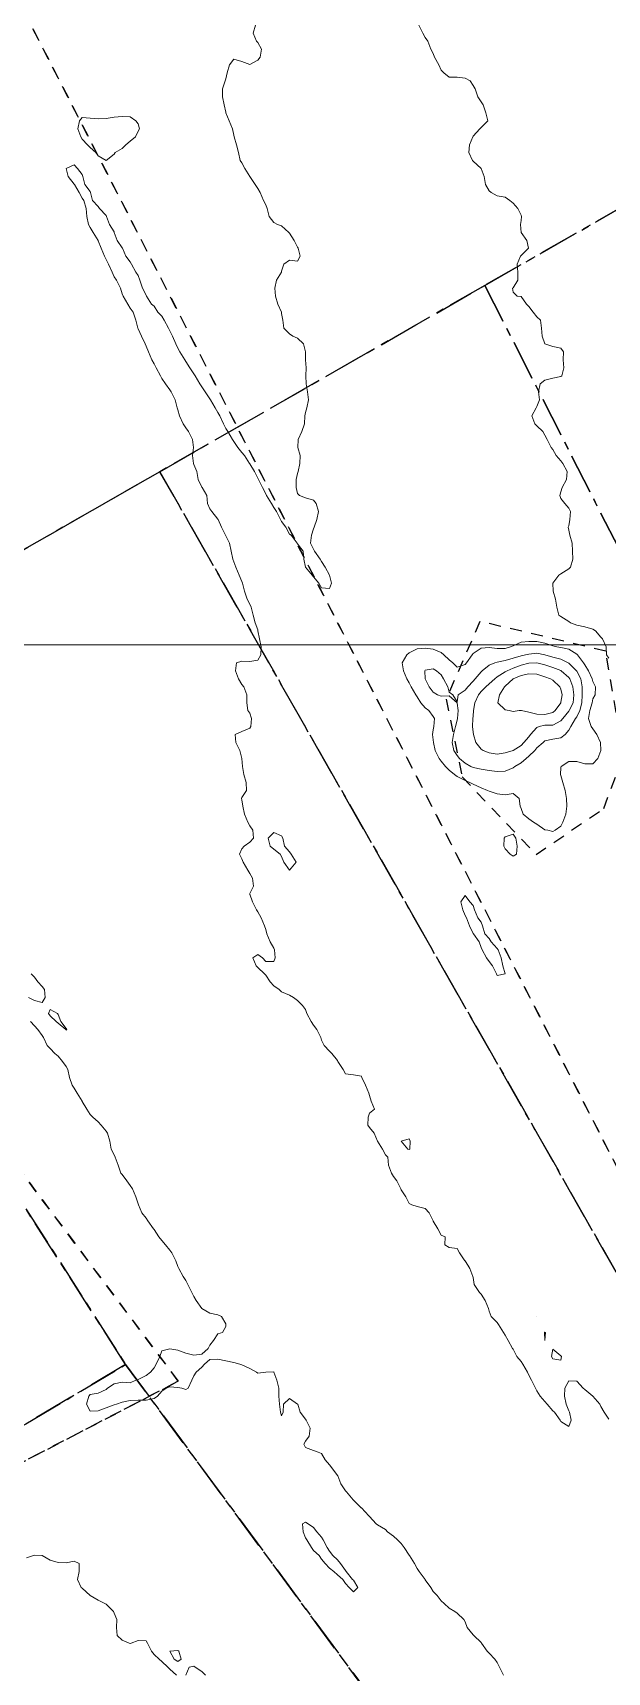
# Model space of a CAD drawing. Header units: centimetres. Extents: x 0 to 642158, y -847 to 649707.
# Drawn here: x 616613.2 to 616649.2, y 620322.9 to 620425.8 of the extents above; entities that cross this region are included whole.
import ezdxf

# ---------------------------------------------------------------- set-up
doc = ezdxf.new("R2010")
doc.units = ezdxf.units.CM
doc.header["$MEASUREMENT"] = 0
doc.linetypes.add('CENTERX2', pattern=[4, 2.5, -0.5, 0.5, -0.5])
doc.linetypes.add('JIS_02_0.7', pattern=[1.35, 0.75, -0.6])
for name, color, linetype, lineweight in [('MEV_grille', 254, 'Continuous', 9), ('WAL_parcellaire agricole', 7, 'JIS_02_0.7', 25), ('WAL_topographie 0.5', 253, 'Continuous', 20)]:
    doc.layers.add(name, color=color, linetype=linetype, lineweight=lineweight)
doc.layers.add('SPW_parcellaire cadastral', color=7, linetype='CENTERX2', lineweight=25, true_color=0xff0542)

# ---------------------------------------------------------------- blocks, each defined once
blk = doc.blocks.new('*U114')
at = {"layer": 'MEV_grille', "transparency": 33554687}
blk.add_lwpolyline([(-1338.46, 0), (1338.46, 0)], dxfattribs=at)
blk = doc.blocks.new('*U115')
at = {"layer": 'MEV_grille', "color": 0, "linetype": 'ByBlock', "lineweight": -2, "transparency": 16777216}
blk.add_blockref('*U114', (0, -2000), dxfattribs=at)

msp = doc.modelspace()

# ---------------------------------------------------------------- linework, layer by layer
at = {"layer": 'SPW_parcellaire cadastral'}
for points in [[(616664.57, 620423.14), (616641.48, 620409.92), (616621.12, 620398.24), (616593.32, 620382.32), (616566.3, 620413.91), (616612.71, 620468.79), (616632.78, 620486.17), (616640.6, 620470.67), (616658.83, 620434.53), (616664.57, 620423.14)], [(616664.57, 620423.14), (616683.17, 620386.89), (616720.28, 620308.47), (616699.35, 620297.39), (616698.89, 620297.15), (616641.48, 620409.92), (616664.57, 620423.14)], [(616618.97, 620342.24), (616502.84, 620272.87), (616428.61, 620341.55), (616456.85, 620360.35), (616514.76, 620387.31), (616543.02, 620399.5), (616566.3, 620413.91), (616593.32, 620382.32), (616618.97, 620342.24)], [(616683.37, 620288.93), (616621.12, 620398.24), (616641.48, 620409.92), (616698.89, 620297.15), (616683.37, 620288.93)], [(616683.37, 620288.93), (616678.64, 620286.43), (616665.28, 620279.36), (616618.97, 620342.24), (616593.32, 620382.32), (616621.12, 620398.24), (616683.37, 620288.93)], [(616698.89, 620166.91), (616615, 620123.66), (616602.71, 620145.84), (616594.3, 620161.01), (616586.01, 620175.98), (616569.48, 620205.81), (616568.38, 620206.91), (616520.02, 620255.59), (616502.84, 620272.87), (616618.97, 620342.24), (616665.28, 620279.36), (616651.27, 620271.95), (616698.89, 620166.91)]]:
    msp.add_lwpolyline(points, dxfattribs=at)
at = {"layer": 'WAL_parcellaire agricole'}
for points in [[(616651.69, 620350.86), (616600.26, 620451.18), (616608.43, 620461.85), (616622.17, 620477.1), (616635.17, 620488.35), (616660.42, 620508.86), (616671.42, 620493.61), (616629.92, 620464.1), (616654.18, 620430.61), (616694.92, 620460.11), (616705.43, 620453.86), (616716.18, 620445.86), (616716.18, 620413.11), (616721.93, 620412.61), (616721.93, 620425.86), (616769.17, 620460.62), (616773.17, 620458.87), (616777.17, 620462.37), (616772.55, 620470.87), (616795.67, 620482.87), (616810.3, 620459.62)], [(616600.26, 620451.18), (616651.69, 620350.86), (616668.69, 620318.86), (616740.96, 620187.28), (616814.97, 620053.63), (616700.98, 619971.12), (616651.47, 620062.36), (616618.97, 620119.85), (616577.3, 620085.18), (616521.81, 620039.43), (616499.25, 620069.84), (616492.24, 620078.82), (616529.97, 620108.84), (616595.29, 620161.18), (616569.62, 620208.85), (616514.46, 620165.76), (616479.29, 620211.59), (616523.2, 620254.51), (616504.7, 620275.42), (616588.94, 620323.85), (616622.27, 620341.19), (616567.6, 620414.18), (616573.6, 620419.85), (616600.26, 620451.18)], [(616272.57, 620126.31), (616223.3, 620180.14), (616247.29, 620198.81), (616267.71, 620213.69), (616317.2, 620250.07), (616364.95, 620286.49), (616405.78, 620322.33), (616415.27, 620330.67), (616436.82, 620347.71), (616458.19, 620360.96), (616469.27, 620367), (616477.94, 620370.21), (616500.44, 620379.51), (616517.93, 620388.51), (616548.43, 620403.18), (616563.6, 620411.85), (616567.6, 620414.18), (616622.27, 620341.19), (616588.94, 620323.85), (616504.7, 620275.42), (616500.95, 620272.84), (616517.78, 620253.84), (616502.42, 620238.67)], [(616641.18, 620388.85), (616639.06, 620383.98), (616640.06, 620379.1), (616644.69, 620374.23), (616648.94, 620377.11), (616650.18, 620380.48), (616649.06, 620386.98), (616641.18, 620388.85)]]:
    msp.add_lwpolyline(points, dxfattribs=at)
at = {"layer": 'WAL_topographie 0.5'}
for points in [[(616627.12, 620426.25), (616626.96, 620425.75), (616627.18, 620425.25), (616627.25, 620425.16), (616627.48, 620424.75), (616627.4, 620424.25), (616627.25, 620424.05), (616626.75, 620423.79), (616626.25, 620423.96), (616625.75, 620424.11), (616625.48, 620423.75), (616625.33, 620423.25), (616625.25, 620422.89), (616625.2, 620422.75), (616625.04, 620422.25), (616625.04, 620421.75), (616625.15, 620421.25), (616625.25, 620420.8), (616625.26, 620420.75), (616625.47, 620420.25), (616625.66, 620419.75), (616625.75, 620419.35), (616625.77, 620419.25), (616625.92, 620418.75), (616626.04, 620418.25), (616626.16, 620417.75), (616626.25, 620417.61), (616626.44, 620417.25), (616626.75, 620416.75), (616626.75, 620416.75), (616627.1, 620416.25), (616627.25, 620416), (616627.4, 620415.75), (616627.62, 620415.25), (616627.75, 620414.97), (616627.85, 620414.75), (616627.96, 620414.25), (616628.25, 620413.88), (616628.49, 620413.75), (616628.75, 620413.66), (616629.21, 620413.25), (616629.25, 620413.2), (616629.54, 620412.75), (616629.75, 620412.33), (616629.78, 620412.25), (616629.91, 620411.75), (616629.75, 620411.45), (616629.25, 620411.51), (616628.89, 620411.25), (616628.75, 620410.82), (616628.74, 620410.75), (616628.43, 620410.25), (616628.32, 620409.75), (616628.37, 620409.25), (616628.52, 620408.75), (616628.74, 620408.25), (616628.75, 620408.17), (616628.82, 620407.75), (616628.88, 620407.25), (616629.25, 620406.89), (616629.46, 620406.75), (616629.75, 620406.61), (616630.11, 620406.25), (616630.25, 620405.75), (616630.25, 620405.75), (616630.25, 620405.25), (616630.28, 620404.75), (616630.26, 620404.25), (616630.28, 620403.75), (616630.37, 620403.25), (616630.44, 620402.75), (616630.33, 620402.25), (616630.25, 620401.96), (616630.21, 620401.75), (616630.19, 620401.25), (616630.02, 620400.75), (616629.78, 620400.25), (616629.76, 620399.75), (616629.9, 620399.25), (616629.88, 620398.75), (616629.78, 620398.25), (616629.75, 620398.13), (616629.66, 620397.75), (616629.66, 620397.25), (616629.75, 620396.88), (616629.86, 620396.75), (616630.25, 620396.6), (616630.75, 620396.45), (616630.92, 620396.25), (616631.06, 620395.75), (616630.96, 620395.25), (616630.78, 620394.75), (616630.75, 620394.66), (616630.62, 620394.25), (616630.56, 620393.75), (616630.75, 620393.38), (616630.81, 620393.25), (616631.16, 620392.75), (616631.25, 620392.61), (616631.48, 620392.25), (616631.75, 620391.75), (616631.75, 620391.75), (616631.88, 620391.25), (616631.75, 620390.91), (616631.25, 620390.96), (616631.09, 620391.25), (616630.75, 620391.64), (616630.67, 620391.75), (616630.25, 620392.25), (616630.25, 620392.25), (616630.15, 620392.75), (616630.1, 620393.25), (616629.75, 620393.71), (616629.73, 620393.75), (616629.34, 620394.25), (616629.25, 620394.33), (616629.01, 620394.75), (616628.75, 620395.12), (616628.68, 620395.25), (616628.43, 620395.75), (616628.25, 620396), (616628.11, 620396.25), (616627.81, 620396.75), (616627.75, 620396.84), (616627.55, 620397.25), (616627.3, 620397.75), (616627.25, 620397.83), (616627.05, 620398.25), (616626.75, 620398.73), (616626.74, 620398.75), (616626.42, 620399.25), (616626.25, 620399.44), (616626.01, 620399.75), (616625.75, 620400.13), (616625.67, 620400.25), (616625.37, 620400.75), (616625.25, 620400.95), (616625.1, 620401.25), (616624.87, 620401.75), (616624.75, 620401.95), (616624.58, 620402.25), (616624.29, 620402.75), (616624.25, 620402.81), (616623.96, 620403.25), (616623.75, 620403.57), (616623.63, 620403.75), (616623.33, 620404.25), (616623.25, 620404.37), (616622.99, 620404.75), (616622.75, 620405.16), (616622.69, 620405.25), (616622.36, 620405.75), (616622.25, 620405.98), (616622.11, 620406.25), (616621.9, 620406.75), (616621.75, 620407.07), (616621.65, 620407.25), (616621.39, 620407.75), (616621.25, 620407.99), (616621, 620408.25), (616620.75, 620408.63), (616620.59, 620408.75), (616620.28, 620409.25), (616620.25, 620409.31), (616620.03, 620409.75), (616619.87, 620410.25), (616619.75, 620410.54), (616619.61, 620410.75), (616619.33, 620411.25), (616619.25, 620411.4), (616618.99, 620411.75), (616618.77, 620412.25), (616618.75, 620412.28), (616618.45, 620412.75), (616618.26, 620413.25), (616618.25, 620413.28), (616617.97, 620413.75), (616617.78, 620414.25), (616617.75, 620414.3), (616617.34, 620414.75), (616617.25, 620414.88), (616616.9, 620415.25), (616616.78, 620415.75), (616616.75, 620415.82), (616616.42, 620416.25), (616616.29, 620416.75), (616616.25, 620416.87), (616615.95, 620417.25), (616615.75, 620417.49), (616615.25, 620417.25), (616615.36, 620416.75), (616615.75, 620416.27), (616615.77, 620416.25), (616616.07, 620415.75), (616616.25, 620415.39), (616616.36, 620415.25), (616616.5, 620414.75), (616616.54, 620414.25), (616616.65, 620413.75), (616616.75, 620413.56), (616616.93, 620413.25), (616617.24, 620412.75), (616617.25, 620412.72), (616617.43, 620412.25), (616617.65, 620411.75), (616617.75, 620411.54), (616617.89, 620411.25), (616618.13, 620410.75), (616618.25, 620410.46), (616618.39, 620410.25), (616618.65, 620409.75), (616618.75, 620409.39), (616618.81, 620409.25), (616619.12, 620408.75), (616619.25, 620408.49), (616619.44, 620408.25), (616619.61, 620407.75), (616619.73, 620407.25), (616619.75, 620407.2), (616619.96, 620406.75), (616620.19, 620406.25), (616620.25, 620406.11), (616620.4, 620405.75), (616620.62, 620405.25), (616620.75, 620405.01), (616620.89, 620404.75), (616621.15, 620404.25), (616621.25, 620404.09), (616621.48, 620403.75), (616621.75, 620403.38), (616621.83, 620403.25), (616622.07, 620402.75), (616622.21, 620402.25), (616622.25, 620402.11), (616622.35, 620401.75), (616622.57, 620401.25), (616622.75, 620400.99), (616622.92, 620400.75), (616623.17, 620400.25), (616623.23, 620399.75), (616623.17, 620399.25), (616623.23, 620398.75), (616623.25, 620398.69), (616623.43, 620398.25), (616623.52, 620397.75), (616623.75, 620397.26), (616623.76, 620397.25), (616624.06, 620396.75), (616624.1, 620396.25), (616624.25, 620395.9), (616624.37, 620395.75), (616624.75, 620395.27), (616624.77, 620395.25), (616624.98, 620394.75), (616625.23, 620394.25), (616625.25, 620394.22), (616625.48, 620393.75), (616625.59, 620393.25), (616625.7, 620392.75), (616625.75, 620392.59), (616625.88, 620392.25), (616626.09, 620391.75), (616626.25, 620391.36), (616626.29, 620391.25), (616626.42, 620390.75), (616626.58, 620390.25), (616626.75, 620389.93), (616626.84, 620389.75), (616626.97, 620389.25), (616627.1, 620388.75), (616627.25, 620388.32), (616627.26, 620388.25), (616627.36, 620387.75), (616627.47, 620387.25), (616627.44, 620386.75), (616627.25, 620386.42), (616626.75, 620386.33), (616626.25, 620386.36), (616625.92, 620386.25), (616625.85, 620385.75), (616626.04, 620385.25), (616626.25, 620384.9), (616626.37, 620384.75), (616626.56, 620384.25), (616626.56, 620383.75), (616626.64, 620383.25), (616626.75, 620383.09), (616626.87, 620382.75), (616626.82, 620382.25), (616626.75, 620382.15), (616626.25, 620381.94), (616625.83, 620381.75), (616625.88, 620381.25), (616626.13, 620380.75), (616626.25, 620380.25), (616626.25, 620380.25), (616626.29, 620379.75), (616626.38, 620379.25), (616626.52, 620378.75), (616626.54, 620378.25), (616626.25, 620377.81), (616626.24, 620377.75), (616626.25, 620377.65), (616626.31, 620377.25), (616626.42, 620376.75), (616626.62, 620376.25), (616626.75, 620376.03), (616626.95, 620375.75), (616626.98, 620375.25), (616626.75, 620375.01), (616626.4, 620374.75), (616626.25, 620374.59), (616626.11, 620374.25), (616626.25, 620373.96), (616626.33, 620373.75), (616626.64, 620373.25), (616626.75, 620373.04), (616626.92, 620372.75), (616626.98, 620372.25), (616626.75, 620371.78), (616626.74, 620371.75), (616626.75, 620371.73), (616626.93, 620371.25), (616627.18, 620370.75), (616627.25, 620370.64), (616627.46, 620370.25), (616627.67, 620369.75), (616627.75, 620369.53), (616627.83, 620369.25), (616628.02, 620368.75), (616628.25, 620368.35), (616628.3, 620368.25), (616628.34, 620367.75), (616628.25, 620367.52), (616627.75, 620367.51), (616627.54, 620367.75), (616627.25, 620367.96), (616626.95, 620367.75), (616627.16, 620367.25), (616627.25, 620367.13), (616627.67, 620366.75), (616627.75, 620366.66), (616628.04, 620366.25), (616628.25, 620366), (616628.59, 620365.75), (616628.75, 620365.62), (616629.25, 620365.41), (616629.5, 620365.25), (616629.75, 620365.08), (616630.05, 620364.75), (616630.25, 620364.51), (616630.32, 620364.25), (616630.59, 620363.75), (616630.75, 620363.53), (616630.96, 620363.25), (616631.2, 620362.75), (616631.25, 620362.59), (616631.41, 620362.25), (616631.75, 620361.89), (616631.9, 620361.75), (616632.25, 620361.3), (616632.28, 620361.25), (616632.6, 620360.75), (616632.75, 620360.47), (616633.25, 620360.41), (616633.75, 620360.32), (616633.78, 620360.25), (616634.01, 620359.75), (616634.22, 620359.25), (616634.25, 620359.11), (616634.35, 620358.75), (616634.56, 620358.25), (616634.25, 620358), (616634.18, 620357.75), (616634.15, 620357.25), (616634.25, 620357.1), (616634.54, 620356.75), (616634.75, 620356.25), (616634.75, 620356.25), (616635.08, 620355.75), (616635.25, 620355.4), (616635.41, 620355.25), (616635.45, 620354.75), (616635.63, 620354.25), (616635.75, 620354.04), (616635.97, 620353.75), (616636.22, 620353.25), (616636.25, 620353.2), (616636.53, 620352.75), (616636.75, 620352.34), (616636.9, 620352.25), (616637.25, 620352.15), (616637.75, 620352.02), (616638, 620351.75), (616638.24, 620351.25), (616638.25, 620351.22), (616638.53, 620350.75), (616638.75, 620350.36), (616639, 620350.25), (616638.98, 620349.75), (616639.25, 620349.58), (616639.75, 620349.52), (616639.9, 620349.25), (616640.24, 620348.75), (616640.25, 620348.74), (616640.54, 620348.25), (616640.74, 620347.75), (616640.75, 620347.69), (616640.82, 620347.25), (616641.14, 620346.75), (616641.25, 620346.64), (616641.5, 620346.25), (616641.71, 620345.75), (616641.75, 620345.58), (616641.89, 620345.25), (616642.25, 620344.88), (616642.35, 620344.75), (616642.65, 620344.25), (616642.75, 620344.08), (616642.94, 620343.75), (616643.21, 620343.25), (616643.25, 620343.2), (616643.49, 620342.75), (616643.75, 620342.42), (616643.87, 620342.25), (616644.15, 620341.75), (616644.25, 620341.57), (616644.41, 620341.25), (616644.66, 620340.75), (616644.75, 620340.58), (616644.96, 620340.25), (616645.25, 620339.91), (616645.4, 620339.75), (616645.75, 620339.34), (616645.85, 620339.25), (616646.2, 620338.75), (616646.25, 620338.66), (616646.75, 620338.35), (616646.89, 620338.75), (616646.79, 620339.25), (616646.75, 620339.34), (616646.58, 620339.75), (616646.48, 620340.25), (616646.5, 620340.75), (616646.75, 620341.22), (616647.25, 620341.19), (616647.65, 620340.75), (616647.75, 620340.68), (616648.25, 620340.25), (616648.25, 620340.25), (616648.69, 620339.75), (616648.75, 620339.61), (616648.96, 620339.25), (616649.25, 620338.8)], [(616637.35, 620426.25), (616637.59, 620425.75), (616637.75, 620425.48), (616637.92, 620425.25), (616638.1, 620424.75), (616638.25, 620424.47), (616638.33, 620424.25), (616638.59, 620423.75), (616638.75, 620423.43), (616638.91, 620423.25), (616639.25, 620422.99), (616639.75, 620422.99), (616640.25, 620422.93), (616640.56, 620422.75), (616640.75, 620422.46), (616640.88, 620422.25), (616641.05, 620421.75), (616641.25, 620421.44), (616641.37, 620421.25), (616641.54, 620420.75), (616641.68, 620420.25), (616641.25, 620419.82), (616641.18, 620419.75), (616640.75, 620419.29), (616640.73, 620419.25), (616640.53, 620418.75), (616640.48, 620418.25), (616640.71, 620417.75), (616640.75, 620417.71), (616641.25, 620417.25), (616641.25, 620417.25), (616641.44, 620416.75), (616641.53, 620416.25), (616641.75, 620415.85), (616641.87, 620415.75), (616642.25, 620415.55), (616642.75, 620415.46), (616643.06, 620415.25), (616643.25, 620415.08), (616643.55, 620414.75), (616643.75, 620414.32), (616643.78, 620414.25), (616643.75, 620414), (616643.72, 620413.75), (616643.75, 620413.25), (616643.75, 620413.25), (616644.11, 620412.75), (616644.23, 620412.25), (616643.75, 620411.8), (616643.72, 620411.75), (616643.51, 620411.25), (616643.55, 620410.75), (616643.56, 620410.25), (616643.25, 620409.78), (616643.22, 620409.75), (616643.25, 620409.5), (616643.5, 620409.25), (616643.75, 620409.22), (616644.1, 620408.75), (616644.25, 620408.6), (616644.51, 620408.25), (616644.75, 620407.96), (616644.97, 620407.75), (616645.04, 620407.25), (616645.08, 620406.75), (616645.25, 620406.25), (616645.25, 620406.25), (616645.75, 620406.09), (616646.25, 620405.98), (616646.42, 620405.75), (616646.4, 620405.25), (616646.43, 620404.75), (616646.3, 620404.25), (616646.25, 620404.22), (616645.75, 620404.11), (616645.25, 620403.97), (616644.95, 620403.75), (616644.84, 620403.25), (616644.9, 620402.75), (616644.75, 620402.32), (616644.71, 620402.25), (616644.42, 620401.75), (616644.61, 620401.25), (616644.75, 620401.11), (616645.11, 620400.75), (616645.25, 620400.53), (616645.4, 620400.25), (616645.65, 620399.75), (616645.75, 620399.63), (616645.95, 620399.25), (616646.25, 620398.92), (616646.38, 620398.75), (616646.64, 620398.25), (616646.6, 620397.75), (616646.33, 620397.25), (616646.25, 620396.98), (616646.19, 620396.75), (616646.25, 620396.56), (616646.5, 620396.25), (616646.75, 620395.96), (616646.85, 620395.75), (616646.82, 620395.25), (616646.75, 620394.85), (616646.71, 620394.75), (616646.75, 620394.58), (616646.8, 620394.25), (616646.95, 620393.75), (616646.98, 620393.25), (616647, 620392.75), (616646.85, 620392.25), (616646.75, 620392.14), (616646.25, 620391.83), (616646.12, 620391.75), (616645.75, 620391.25), (616645.76, 620390.75), (616645.91, 620390.25), (616645.99, 620389.75), (616646.12, 620389.25), (616646.25, 620389.15), (616646.75, 620388.85), (616646.86, 620388.75), (616647.25, 620388.61), (616647.75, 620388.51), (616648.25, 620388.37), (616648.42, 620388.25), (616648.75, 620387.87), (616648.86, 620387.75), (616649.09, 620387.25), (616649.11, 620386.75), (616649.25, 620386.54)], [(616618.31, 620418.25), (616618.25, 620418.16), (616617.75, 620417.76), (616617.25, 620418.06), (616617.11, 620418.25), (616616.75, 620418.57), (616616.58, 620418.75), (616616.25, 620419.1), (616616.16, 620419.25), (616615.98, 620419.75), (616616.08, 620420.25), (616616.25, 620420.45), (616616.75, 620420.41), (616617.25, 620420.38), (616617.75, 620420.4), (616618.25, 620420.47), (616618.75, 620420.52), (616619.25, 620420.49), (616619.62, 620420.25), (616619.75, 620420.06), (616619.84, 620419.75), (616619.75, 620419.6), (616619.58, 620419.25), (616619.25, 620418.97), (616618.99, 620418.75), (616618.75, 620418.52), (616618.31, 620418.25)], [(616645.89, 620375.75), (616645.75, 620375.67), (616645.43, 620375.75), (616645.25, 620375.78), (616644.75, 620376.12), (616644.54, 620376.25), (616644.25, 620376.47), (616643.88, 620376.75), (616643.75, 620377.12), (616643.7, 620377.25), (616643.64, 620377.75), (616643.25, 620378.05), (616642.75, 620377.98), (616642.25, 620378.03), (616641.75, 620378.2), (616641.66, 620378.25), (616641.25, 620378.4), (616640.75, 620378.64), (616640.55, 620378.75), (616640.25, 620378.87), (616639.75, 620379.12), (616639.59, 620379.25), (616639.25, 620379.52), (616639.01, 620379.75), (616638.75, 620380.09), (616638.62, 620380.25), (616638.37, 620380.75), (616638.26, 620381.25), (616638.25, 620381.41), (616638.2, 620381.75), (616638.25, 620382.05), (616638.28, 620382.25), (616638.33, 620382.75), (616638.25, 620382.88), (616637.97, 620383.25), (616637.75, 620383.43), (616637.48, 620383.75), (616637.25, 620384.12), (616637.16, 620384.25), (616636.86, 620384.75), (616636.75, 620385), (616636.59, 620385.25), (616636.38, 620385.75), (616636.31, 620386.25), (616636.59, 620386.75), (616636.75, 620386.88), (616637.25, 620387.12), (616637.75, 620387.17), (616638.25, 620387.11), (616638.75, 620386.89), (616638.91, 620386.75), (616639.25, 620386.43), (616639.47, 620386.25), (616639.75, 620385.98), (616640.25, 620386.14), (616640.33, 620386.25), (616640.69, 620386.75), (616640.75, 620386.83), (616641.25, 620387.18), (616641.75, 620387.22), (616642.25, 620387.15), (616642.75, 620387.15), (616643.1, 620387.25), (616643.25, 620387.32), (616643.75, 620387.54), (616644.25, 620387.59), (616644.75, 620387.59), (616645.25, 620387.49), (616645.75, 620387.31), (616645.99, 620387.25), (616646.25, 620387.21), (616646.75, 620387.1), (616647.25, 620386.8), (616647.29, 620386.75), (616647.67, 620386.25), (616647.75, 620386.13), (616647.98, 620385.75), (616648.21, 620385.25), (616648.25, 620385.07), (616648.42, 620384.75), (616648.39, 620384.25), (616648.25, 620383.99), (616648.21, 620383.75), (616648.07, 620383.25), (616647.98, 620382.75), (616648.14, 620382.25), (616648.25, 620382.1), (616648.5, 620381.75), (616648.73, 620381.25), (616648.75, 620380.75), (616648.75, 620380.75), (616648.75, 620380.75), (616648.57, 620380.25), (616648.25, 620379.92), (616647.75, 620379.91), (616647.25, 620380.07), (616646.75, 620380.07), (616646.26, 620379.75), (616646.25, 620379.68), (616646.22, 620379.25), (616646.25, 620379.18), (616646.37, 620378.75), (616646.51, 620378.25), (616646.6, 620377.75), (616646.63, 620377.25), (616646.57, 620376.75), (616646.38, 620376.25), (616646.25, 620376.01), (616645.89, 620375.75)], [(616643.37, 620379.75), (616643.25, 620379.67), (616642.75, 620379.46), (616642.25, 620379.43), (616641.75, 620379.5), (616641.25, 620379.58), (616640.75, 620379.69), (616640.61, 620379.75), (616640.25, 620379.95), (616639.89, 620380.25), (616639.75, 620380.43), (616639.55, 620380.75), (616639.44, 620381.25), (616639.52, 620381.75), (616639.65, 620382.25), (616639.75, 620382.66), (616639.77, 620382.75), (616639.81, 620383.25), (616639.75, 620383.72), (616639.74, 620383.75), (616639.25, 620384.19), (616638.75, 620384.15), (616638.52, 620384.25), (616638.25, 620384.42), (616638, 620384.75), (616637.75, 620385.24), (616637.75, 620385.25), (616637.73, 620385.75), (616637.75, 620385.78), (616638.25, 620385.88), (616638.45, 620385.75), (616638.75, 620385.49), (616638.9, 620385.25), (616639.16, 620384.75), (616639.25, 620384.41), (616639.48, 620384.25), (616639.75, 620383.81), (616639.81, 620384.25), (616640.25, 620384.53), (616640.41, 620384.75), (616640.75, 620385.11), (616640.88, 620385.25), (616641.25, 620385.69), (616641.31, 620385.75), (616641.75, 620386.1), (616642.12, 620386.25), (616642.25, 620386.29), (616642.75, 620386.4), (616643.25, 620386.54), (616643.75, 620386.68), (616644.04, 620386.75), (616644.25, 620386.8), (616644.75, 620386.85), (616645.25, 620386.75), (616645.25, 620386.75), (616645.75, 620386.6), (616646.25, 620386.47), (616646.71, 620386.25), (616646.75, 620386.22), (616647.23, 620385.75), (616647.25, 620385.72), (616647.49, 620385.25), (616647.58, 620384.75), (616647.59, 620384.25), (616647.56, 620383.75), (616647.43, 620383.25), (616647.25, 620382.87), (616647.17, 620382.75), (616646.88, 620382.25), (616646.75, 620382.02), (616646.52, 620381.75), (616646.25, 620381.54), (616645.75, 620381.46), (616645.25, 620381.35), (616645.14, 620381.25), (616644.75, 620380.91), (616644.61, 620380.75), (616644.25, 620380.4), (616644.07, 620380.25), (616643.75, 620379.98), (616643.37, 620379.75)], [(616643.26, 620380.75), (616643.25, 620380.75), (616642.75, 620380.6), (616642.25, 620380.53), (616641.75, 620380.6), (616641.38, 620380.75), (616641.25, 620380.84), (616640.92, 620381.25), (616640.77, 620381.75), (616640.75, 620381.9), (616640.72, 620382.25), (616640.74, 620382.75), (616640.75, 620382.91), (616640.78, 620383.25), (616640.86, 620383.75), (616641.08, 620384.25), (616641.25, 620384.45), (616641.55, 620384.75), (616641.75, 620384.94), (616642.1, 620385.25), (616642.25, 620385.37), (616642.75, 620385.68), (616642.88, 620385.75), (616643.25, 620385.92), (616643.75, 620386.1), (616644.25, 620386.22), (616644.75, 620386.24), (616645.25, 620386.12), (616645.75, 620385.95), (616646.25, 620385.76), (616646.27, 620385.75), (616646.75, 620385.33), (616646.81, 620385.25), (616647, 620384.75), (616647.06, 620384.25), (616647.01, 620383.75), (616646.77, 620383.25), (616646.75, 620383.22), (616646.37, 620382.75), (616646.25, 620382.61), (616645.75, 620382.34), (616645.25, 620382.33), (616644.89, 620382.25), (616644.75, 620382.19), (616644.35, 620381.75), (616644.25, 620381.61), (616643.92, 620381.25), (616643.75, 620381.07), (616643.26, 620380.75)], [(616645.89, 620383.25), (616645.75, 620383.13), (616645.25, 620383), (616644.75, 620383.04), (616644.25, 620383.15), (616643.78, 620383.25), (616643.75, 620383.26), (616643.64, 620383.25), (616643.25, 620383.2), (616643.01, 620383.25), (616642.75, 620383.3), (616642.3, 620383.75), (616642.4, 620384.25), (616642.71, 620384.75), (616642.75, 620384.79), (616643.25, 620385.25), (616643.25, 620385.25), (616643.75, 620385.46), (616644.25, 620385.56), (616644.75, 620385.53), (616645.25, 620385.38), (616645.59, 620385.25), (616645.75, 620385.16), (616646.19, 620384.75), (616646.25, 620384.59), (616646.34, 620384.25), (616646.25, 620383.79), (616646.24, 620383.75), (616645.89, 620383.25)], [(616629.25, 620373.25), (616629.25, 620373.25), (616629.25, 620373.25), (616628.89, 620373.75), (616628.75, 620374.11), (616628.66, 620374.25), (616628.25, 620374.57), (616628.04, 620374.75), (616627.91, 620375.25), (616628.25, 620375.61), (616628.75, 620375.4), (616628.83, 620375.25), (616628.93, 620374.75), (616629.25, 620374.39), (616629.34, 620374.25), (616629.65, 620373.75), (616629.25, 620373.25)], [(616643.47, 620374.25), (616643.25, 620374.12), (616643.07, 620374.25), (616642.75, 620374.58), (616642.67, 620374.75), (616642.7, 620375.25), (616642.75, 620375.33), (616643.25, 620375.51), (616643.43, 620375.25), (616643.52, 620374.75), (616643.47, 620374.25)], [(616642.25, 620366.64), (616642.75, 620366.75), (616642.62, 620367.25), (616642.5, 620367.75), (616642.31, 620368.25), (616642.25, 620368.34), (616641.88, 620368.75), (616641.75, 620368.95), (616641.49, 620369.25), (616641.34, 620369.75), (616641.25, 620369.99), (616641.04, 620370.25), (616640.84, 620370.75), (616640.75, 620371.02), (616640.54, 620371.25), (616640.25, 620371.66), (616639.98, 620371.25), (616640.1, 620370.75), (616640.25, 620370.4), (616640.34, 620370.25), (616640.53, 620369.75), (616640.75, 620369.27), (616640.77, 620369.25), (616641.12, 620368.75), (616641.25, 620368.39), (616641.32, 620368.25), (616641.58, 620367.75), (616641.75, 620367.51), (616641.96, 620367.25), (616642.21, 620366.75), (616642.25, 620366.64)], [(616613.06, 620366.75), (616613.25, 620366.54), (616613.47, 620366.25), (616613.75, 620365.95), (616613.88, 620365.75), (616613.93, 620365.25), (616613.75, 620364.95), (616613.25, 620365.07), (616612.89, 620365.25)], [(616615.28, 620363.25), (616615.25, 620363.2), (616615.22, 620363.25), (616614.75, 620363.64), (616614.62, 620363.75), (616614.25, 620364.1), (616614.14, 620364.25), (616614.25, 620364.5), (616614.7, 620364.25), (616614.75, 620364.19), (616614.92, 620363.75), (616615.25, 620363.31), (616615.28, 620363.25)], [(616613.01, 620363.75), (616613.25, 620363.48), (616613.46, 620363.25), (616613.75, 620362.87), (616613.82, 620362.75), (616614.05, 620362.25), (616614.25, 620362.05), (616614.53, 620361.75), (616614.75, 620361.57), (616615.02, 620361.25), (616615.25, 620360.92), (616615.35, 620360.75), (616615.46, 620360.25), (616615.63, 620359.75), (616615.75, 620359.57), (616615.93, 620359.25), (616616.24, 620358.75), (616616.25, 620358.73), (616616.53, 620358.25), (616616.75, 620357.91), (616616.91, 620357.75), (616617.25, 620357.45), (616617.44, 620357.25), (616617.75, 620356.88), (616617.83, 620356.75), (616617.98, 620356.25), (616618.07, 620355.75), (616618.25, 620355.39), (616618.32, 620355.25), (616618.51, 620354.75), (616618.68, 620354.25), (616618.75, 620354.15), (616619.05, 620353.75), (616619.25, 620353.47), (616619.4, 620353.25), (616619.61, 620352.75), (616619.75, 620352.32), (616619.77, 620352.25), (616619.99, 620351.75), (616620.25, 620351.41), (616620.37, 620351.25), (616620.72, 620350.75), (616620.75, 620350.71), (616621.06, 620350.25), (616621.25, 620350.02), (616621.47, 620349.75), (616621.75, 620349.41), (616621.87, 620349.25), (616622.12, 620348.75), (616622.25, 620348.39), (616622.3, 620348.25), (616622.58, 620347.75), (616622.75, 620347.5), (616622.88, 620347.25), (616623.13, 620346.75), (616623.25, 620346.5), (616623.39, 620346.25), (616623.75, 620345.75), (616623.75, 620345.75), (616624.25, 620345.46), (616624.75, 620345.36), (616624.99, 620345.25), (616625.25, 620344.78), (616625.26, 620344.75), (616625.25, 620344.62), (616625.04, 620344.25), (616624.75, 620344.17), (616624.47, 620343.75), (616624.25, 620343.46), (616624.14, 620343.25), (616623.75, 620342.89), (616623.25, 620342.83), (616622.75, 620342.94), (616622.25, 620343.13), (616621.75, 620343.23), (616621.25, 620343.1), (616621.11, 620342.75), (616620.89, 620342.25), (616620.75, 620342.03), (616620.53, 620341.75), (616620.25, 620341.55), (616619.75, 620341.3), (616619.61, 620341.25), (616619.25, 620341.09), (616618.75, 620341.13), (616618.25, 620341.03), (616617.84, 620340.75), (616617.75, 620340.66), (616617.25, 620340.44), (616616.75, 620340.36), (616616.66, 620340.25), (616616.52, 620339.75), (616616.75, 620339.31), (616617.25, 620339.33), (616617.75, 620339.52), (616618.25, 620339.7), (616618.4, 620339.75), (616618.75, 620339.88), (616619.25, 620339.99), (616619.75, 620340.01), (616620.25, 620340.01), (616620.75, 620340.1), (616620.96, 620340.25), (616621.25, 620340.56), (616621.52, 620340.75), (616621.75, 620340.83), (616622.25, 620340.79), (616622.5, 620340.75), (616622.75, 620340.68), (616622.89, 620340.75), (616623.13, 620341.25), (616623.25, 620341.53), (616623.39, 620341.75), (616623.75, 620342.08), (616623.92, 620342.25), (616624.25, 620342.55), (616624.75, 620342.57), (616625.25, 620342.47), (616625.75, 620342.36), (616626.12, 620342.25), (616626.25, 620342.22), (616626.75, 620341.99), (616627.17, 620341.75), (616627.25, 620341.69), (616627.75, 620341.75), (616627.75, 620341.75), (616628.25, 620341.78), (616628.27, 620341.75), (616628.44, 620341.25), (616628.57, 620340.75), (616628.58, 620340.25), (616628.61, 620339.75), (616628.68, 620339.25), (616628.75, 620339.02), (616628.85, 620339.25), (616628.86, 620339.75), (616629.25, 620340.11), (616629.75, 620339.76), (616629.76, 620339.75), (616629.91, 620339.25), (616630.25, 620338.81), (616630.29, 620338.75), (616630.53, 620338.25), (616630.47, 620337.75), (616630.25, 620337.42), (616630.13, 620337.25), (616630.25, 620337.03), (616630.75, 620336.85), (616631.03, 620336.75), (616631.25, 620336.66), (616631.47, 620336.25), (616631.75, 620335.94), (616631.9, 620335.75), (616632.25, 620335.28), (616632.27, 620335.25), (616632.46, 620334.75), (616632.75, 620334.32), (616632.81, 620334.25), (616633.23, 620333.75), (616633.25, 620333.73), (616633.74, 620333.25), (616633.75, 620333.24), (616634.22, 620332.75), (616634.25, 620332.7), (616634.67, 620332.25), (616634.75, 620332.19), (616635.25, 620331.88), (616635.38, 620331.75), (616635.75, 620331.48), (616636.01, 620331.25), (616636.25, 620331.01), (616636.43, 620330.75), (616636.75, 620330.28), (616636.77, 620330.25), (616637.07, 620329.75), (616637.25, 620329.44), (616637.36, 620329.25), (616637.74, 620328.75), (616637.75, 620328.74), (616638.09, 620328.25), (616638.25, 620328.01), (616638.49, 620327.75), (616638.75, 620327.42), (616638.94, 620327.25), (616639.25, 620326.96), (616639.6, 620326.75), (616639.75, 620326.65), (616640.17, 620326.25), (616640.25, 620326.1), (616640.38, 620325.75), (616640.75, 620325.29), (616640.79, 620325.25), (616641.25, 620324.81), (616641.28, 620324.75), (616641.63, 620324.25), (616641.75, 620324.13), (616642.11, 620323.75), (616642.25, 620323.55), (616642.41, 620323.25), (616642.65, 620322.75)], [(616636.78, 620355.75), (616636.75, 620355.72), (616636.65, 620355.75), (616636.25, 620356.25), (616636.25, 620356.25), (616636.25, 620356.25), (616636.75, 620356.4), (616636.81, 620356.25), (616636.78, 620355.75)], [(616644.75, 620345.25), (616644.75, 620345.25), (616644.75, 620345.25), (616644.75, 620345.25), (616644.75, 620345.25)], [(616645.25, 620343.75), (616645.25, 620343.75), (616645.25, 620343.75), (616645.23, 620344.25), (616645.25, 620344.27), (616645.29, 620344.25), (616645.25, 620343.75)], [(616646.28, 620342.75), (616646.25, 620342.5), (616645.75, 620342.6), (616645.67, 620342.75), (616645.75, 620343.2), (616646.25, 620342.79), (616646.28, 620342.75)], [(616633.25, 620327.98), (616633.53, 620328.25), (616633.25, 620328.71), (616633.2, 620328.75), (616632.8, 620329.25), (616632.75, 620329.32), (616632.43, 620329.75), (616632.25, 620329.99), (616631.96, 620330.25), (616631.75, 620330.52), (616631.6, 620330.75), (616631.36, 620331.25), (616631.25, 620331.4), (616630.96, 620331.75), (616630.75, 620332.02), (616630.42, 620332.25), (616630.25, 620332.35), (616630.05, 620332.25), (616630.1, 620331.75), (616630.25, 620331.37), (616630.32, 620331.25), (616630.62, 620330.75), (616630.75, 620330.58), (616631.1, 620330.25), (616631.25, 620330.03), (616631.47, 620329.75), (616631.75, 620329.47), (616632.01, 620329.25), (616632.25, 620329.05), (616632.59, 620328.75), (616632.75, 620328.51), (616632.99, 620328.25), (616633.25, 620327.98)], [(616612.75, 620330.11), (616613.19, 620330.25), (616613.25, 620330.27), (616613.75, 620330.25), (616613.75, 620330.25), (616614.25, 620329.97), (616614.75, 620329.81), (616615.25, 620329.8), (616615.75, 620329.9), (616616.05, 620329.75), (616616.05, 620329.25), (616615.96, 620328.75), (616616.19, 620328.25), (616616.25, 620328.2), (616616.75, 620327.75), (616616.75, 620327.75), (616617.25, 620327.45), (616617.66, 620327.25), (616617.75, 620327.2), (616618.22, 620326.75), (616618.25, 620326.64), (616618.42, 620326.25), (616618.39, 620325.75), (616618.45, 620325.25), (616618.75, 620324.95), (616619.2, 620324.75), (616619.25, 620324.73), (616619.31, 620324.75), (616619.75, 620324.92), (616620.25, 620324.9), (616620.35, 620324.75), (616620.6, 620324.25), (616620.75, 620324.05), (616621.07, 620323.75), (616621.25, 620323.61), (616621.62, 620323.25), (616621.75, 620323.13), (616622.15, 620322.75)], [(616622.46, 620323.75), (616622.25, 620323.61), (616622.02, 620323.75), (616621.75, 620324.25), (616621.75, 620324.25), (616621.75, 620324.25), (616622.25, 620324.29), (616622.3, 620324.25), (616622.46, 620323.75)], [(616622.75, 620322.75), (616622.95, 620323.25), (616623.25, 620323.31), (616623.32, 620323.25), (616623.75, 620322.99), (616623.98, 620322.75)]]:
    msp.add_lwpolyline(points, dxfattribs=at)

# ---------------------------------------------------------------- block references
at = {"layer": 'MEV_grille', "transparency": 33554687}
msp.add_blockref('*U115', (616669.48, 622387.38), dxfattribs=at)

doc.saveas('drawing.dxf')
